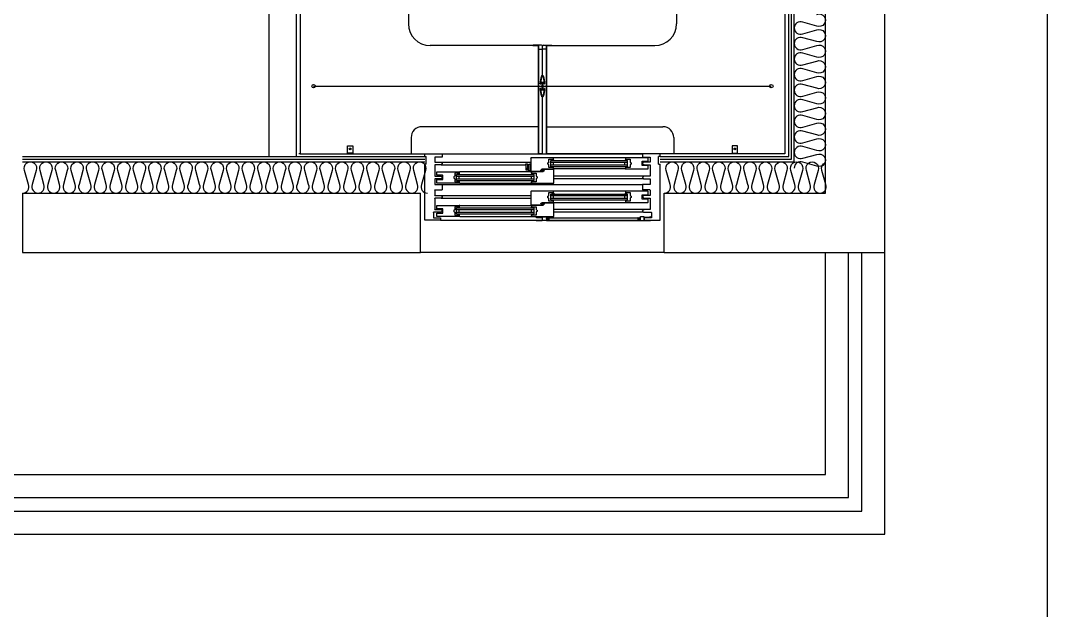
# Model space of a CAD drawing. Header units: millimetres. Extents: x -33000 to 294000, y 0 to 42408.
# Drawn here: x 242784 to 246576, y 10932 to 13112 of the extents above; entities that cross this region are included whole.
import ezdxf

# ---------------------------------------------------------------- set-up
doc = ezdxf.new("R2010")
doc.units = ezdxf.units.MM
doc.header["$LTSCALE"] = 50
doc.layers.add('arch', color=8, linetype='Continuous')

# ---------------------------------------------------------------- blocks, each defined once
blk = doc.blocks.new('XR-Unit-Plan$0$WG-민간-BPW_900')
for p, q in [((15, 245.3), (15, 38.3)), ((73, 245.3), (15, 245.3)), ((47, 217.3), (47, 236.3)), ((48, 237.3), (73, 237.3)), ((73, 245.3), (449.6, 245.3)), ((74, 238.3), (74, 244.3)), ((144.5, 231.8), (408, 231.8)), ((426.6, 235.7), (426.6, 233.7)), ((465.6, 247.2), (427.1, 247.2)), ((427.1, 246.2), (449.1, 246.2)), ((449.1, 236.2), (427.1, 236.2)), ((427.1, 233.2), (429.1, 233.2)), ((427.6, 234), (427.6, 235.2)), ((427.6, 235.2), (449.1, 235.2)), ((429.1, 234), (427.6, 234)), ((429.1, 233.2), (429.1, 234)), ((449.6, 245.7), (449.6, 236.7)), ((449.6, 234.7), (449.6, 233.7)), ((450.1, 233.2), (463.6, 233.2)), ((464.6, 241.7), (464.6, 246.2)), ((464.6, 246.2), (465.6, 246.2)), ((464.6, 234.2), (464.6, 239.7)), ((464.6, 237.3), (472.1, 237.3)), ((471.6, 241.2), (465.1, 241.2)), ((465.1, 240.2), (471.6, 240.2)), ((468.5, 247.3), (807, 247.3)), ((472.1, 247.2), (471.6, 247.2)), ((471.6, 246.2), (472.1, 246.2)), ((472.1, 246.2), (472.1, 241.7)), ((472.1, 239.7), (472.1, 235.7)), ((473.1, 235.7), (473.1, 246.2)), ((473.1, 245.3), (802.5, 245.3)), ((473.1, 237.3), (802.5, 237.3)), ((802.5, 235.7), (802.5, 246.2)), ((803.5, 247.2), (804, 247.2)), ((804, 246.2), (803.5, 246.2)), ((803.5, 246.2), (803.5, 241.7)), ((803.5, 239.7), (803.5, 235.7)), ((803.5, 237.3), (811, 237.3)), ((804, 241.2), (810.5, 241.2)), ((810.5, 240.2), (804, 240.2)), ((810, 247.2), (848.5, 247.2)), ((811, 246.2), (810, 246.2)), ((811, 241.7), (811, 246.2)), ((811, 234.2), (811, 239.7)), ((825.5, 233.2), (812, 233.2)), ((826, 245.7), (826, 236.7)), ((826, 238.3), (826, 244.3)), ((826, 234.7), (826, 233.7)), ((848.5, 246.2), (826.5, 246.2)), ((826.5, 236.2), (848.5, 236.2)), ((848, 235.2), (826.5, 235.2)), ((827, 245.3), (885, 245.3)), ((852, 237.3), (827, 237.3)), ((846.5, 233.2), (846.5, 234)), ((846.5, 234), (848, 234)), ((848.5, 233.2), (846.5, 233.2)), ((848, 234), (848, 235.2)), ((849, 235.7), (849, 233.7)), ((853, 217.3), (853, 236.3)), ((885, 245.3), (885, 38.3)), ((76.5, 216.3), (48, 216.3)), ((52, 165.2), (52, 205.3)), ((53, 206.3), (76.5, 206.3)), ((77, 215.1), (77, 215.8)), ((77, 206.8), (77, 207.4)), ((133, 222.2), (419.5, 222.2)), ((133, 222.2), (133, 200.3)), ((133, 216.3), (419.5, 216.3)), ((133, 206.3), (419.5, 206.3)), ((133, 200.3), (419.5, 200.3)), ((143, 224.8), (145.6, 222.2)), ((143, 216.3), (143, 206.3)), ((143, 197.7), (145.6, 200.3)), ((144.5, 190.8), (408, 190.8)), ((409.5, 224.8), (406.9, 222.2)), ((409.5, 197.7), (406.9, 200.3)), ((409.5, 216.3), (409.5, 206.3)), ((419.5, 222.2), (419.5, 200.3)), ((823.5, 216.3), (492.5, 216.3)), ((823.5, 206.3), (492.5, 206.3)), ((823, 215.1), (823, 215.8)), ((823, 206.8), (823, 207.4)), ((823.5, 216.3), (852, 216.3)), ((847, 206.3), (823.5, 206.3)), ((848, 165.2), (848, 205.3)), ((52, 134.8), (52, 153.3)), ((76.5, 164.2), (53, 164.2)), ((53, 154.3), (76.5, 154.3)), ((76.5, 164.2), (407.5, 164.2)), ((76.5, 154.3), (407.5, 154.3)), ((77, 163.1), (77, 163.8)), ((77, 154.8), (77, 155.4)), ((407.5, 139.3), (407.5, 187.8)), ((408, 188.3), (444, 188.3)), ((444, 188.3), (452.6, 187.3)), ((452.6, 186.2), (444, 185.3)), ((444, 185.3), (444, 183.8)), ((444, 183.8), (448.4, 179.7)), ((448.4, 179.7), (492, 179.7)), ((453, 186.8), (453, 186.7)), ((470, 162), (470, 157.5)), ((473.2, 164.1), (470.3, 162.4)), ((470.3, 157.1), (473.2, 155.4)), ((473.5, 174.3), (473.5, 164.5)), ((473.5, 155), (473.5, 144.3)), ((489, 174.8), (474, 174.8)), ((480.5, 170.7), (480.5, 148.8)), ((480.5, 170.7), (763.7, 170.7)), ((480.5, 164.8), (763.7, 164.8)), ((480.5, 154.8), (763.7, 154.8)), ((485.5, 173.3), (488.5, 173.3)), ((485.5, 171.8), (485.5, 173.3)), ((490, 171.8), (485.5, 171.8)), ((489, 173.8), (489, 174.8)), ((492, 178.7), (490.5, 178.7)), ((490.5, 178.7), (490.5, 172.3)), ((490.5, 173.3), (493.1, 170.7)), ((490.5, 164.8), (490.5, 154.8)), ((490.5, 164.8), (490.5, 154.8)), ((492, 179.7), (755.5, 179.7)), ((753.7, 164.8), (753.7, 154.8)), ((753.7, 164.8), (753.7, 154.8)), ((757, 173.3), (754.4, 170.7)), ((763.7, 170.7), (763.7, 148.8)), ((823, 163.1), (823, 163.8)), ((823, 154.8), (823, 155.4)), ((823.5, 164.2), (847, 164.2)), ((847, 154.3), (823.5, 154.3)), ((848, 134.8), (848, 153.3)), ((53, 133.8), (79, 133.8)), ((492, 138.8), (408, 138.8)), ((474, 143.8), (489, 143.8)), ((480.5, 148.8), (763.7, 148.8)), ((485.5, 145.3), (485.5, 146.8)), ((485.5, 146.8), (490, 146.8)), ((488.5, 145.3), (485.5, 145.3)), ((489, 143.8), (489, 144.8)), ((490.5, 146.2), (493.1, 148.8)), ((490.5, 146.3), (490.5, 139.8)), ((490.5, 139.8), (492, 139.8)), ((755.5, 138.8), (492, 138.8)), ((757, 146.2), (754.4, 148.8)), ((847, 133.8), (821, 133.8)), ((60, 79.3), (60, 67.8)), ((79, 113.3), (821, 113.3)), ((133, 98.7), (133, 76.8)), ((133, 98.7), (419.5, 98.7)), ((133, 92.8), (419.5, 92.8)), ((133, 82.8), (419.5, 82.8)), ((133, 76.8), (419.5, 76.8)), ((143, 101.3), (145.6, 98.7)), ((143, 92.8), (143, 82.8)), ((143, 92.8), (143, 82.8)), ((143, 74.2), (145.6, 76.8)), ((144.5, 108.3), (408, 108.3)), ((409.5, 101.3), (406.9, 98.7)), ((409.5, 74.2), (406.9, 76.8)), ((409.5, 92.8), (409.5, 82.8)), ((409.5, 92.8), (409.5, 82.8)), ((419.5, 98.7), (419.5, 76.8)), ((823.5, 92.8), (492.5, 92.8)), ((823.5, 82.8), (492.5, 82.8)), ((21, 38.3), (15, 38.3)), ((21, 38.3), (21, 10.3)), ((76.5, 40.8), (388.1, 40.8)), ((408, 67.3), (144.5, 67.3)), ((388.1, 37.9), (388.1, 59)), ((391.1, 56.4), (388.2, 38)), ((389, 60), (396.6, 60.3)), ((395.3, 58), (393, 58)), ((395.3, 58), (395.3, 60.2)), ((395.3, 37.9), (395.3, 58)), ((396.6, 40.8), (395.3, 40.8)), ((407.5, 15.8), (407.5, 64.3)), ((408, 64.8), (444, 64.8)), ((444, 64.8), (452.6, 63.8)), ((452.6, 62.7), (444, 61.8)), ((444, 61.8), (444, 60.3)), ((444, 60.3), (448.4, 56.3)), ((448.4, 56.3), (492, 56.3)), ((453, 63.3), (453, 63.2)), ((470, 38.5), (470, 34)), ((473.2, 40.6), (470.3, 38.9)), ((473.5, 50.8), (473.5, 41)), ((489, 51.3), (474, 51.3)), ((480.5, 47.2), (480.5, 25.3)), ((480.5, 47.2), (763.7, 47.2)), ((480.5, 41.3), (763.7, 41.3)), ((485.5, 49.8), (488.5, 49.8)), ((485.5, 48.3), (485.5, 49.8)), ((490, 48.3), (485.5, 48.3)), ((489, 50.3), (489, 51.3)), ((490.5, 55.2), (490.5, 48.8)), ((492, 55.2), (490.5, 55.2)), ((490.5, 49.8), (493.1, 47.2)), ((490.5, 41.3), (490.5, 31.3)), ((490.5, 41.3), (490.5, 31.3)), ((755.5, 56.3), (492, 56.3)), ((753.7, 41.3), (753.7, 31.3)), ((753.7, 41.3), (753.7, 31.3)), ((757, 49.8), (754.4, 47.2)), ((763.7, 47.2), (763.7, 25.3)), ((879, 38.3), (885, 38.3)), ((879, 38.3), (879, 10.3)), ((15, 10.3), (21, 10.3)), ((15, 10.3), (15, 0.3)), ((15, 0.3), (79, 0.3)), ((79, 12.3), (53, 12.3)), ((76.5, 30.8), (407.5, 30.8)), ((79, 0.3), (821, 0.3)), ((80, 1.3), (80, 11.3)), ((389.1, 36.9), (394.3, 36.9)), ((492, 15.3), (408, 15.3)), ((470.3, 33.6), (473.2, 31.9)), ((473.5, 31.5), (473.5, 20.8)), ((474, 20.3), (489, 20.3)), ((480.5, 31.3), (763.7, 31.3)), ((480.5, 25.3), (763.7, 25.3)), ((485.5, 21.8), (485.5, 23.3)), ((485.5, 23.3), (490, 23.3)), ((488.5, 21.8), (485.5, 21.8)), ((489, 20.3), (489, 21.3)), ((490.5, 22.7), (493.1, 25.3)), ((490.5, 22.8), (490.5, 16.3)), ((490.5, 16.3), (492, 16.3)), ((755.5, 15.3), (492, 15.3)), ((757, 22.7), (754.4, 25.3)), ((820, 1.3), (820, 11.3)), ((821, 12.3), (847, 12.3)), ((885, 0.3), (821, 0.3)), ((840, 27.3), (840, 15.8)), ((885, 10.3), (879, 10.3)), ((885, 10.3), (885, 0.3))]:
    blk.add_line(p, q)
for points in [[(60.5, 231.8, 0.414214), (60, 231.3)], [(60, 231.3), (60, 219.8, 0.414214), (60.5, 219.3)], [(143, 191.8), (143, 198.3, 0.414214), (142.5, 198.8), (138, 198.8), (138, 197.3), (141, 197.3, -0.414214), (141.5, 196.8), (141.5, 195.7), (126.5, 195.7, -0.414214), (126, 196.2), (126, 206.5, 0.269143), (125.7, 206.9), (122.8, 208.6, -0.269143), (122.5, 209), (122.5, 213.5, -0.269143), (122.8, 213.9), (125.7, 215.6, 0.269143), (126, 216), (126, 226.3, -0.414214), (126.5, 226.8), (141.5, 226.8), (141.5, 225.8, -0.414214), (141, 225.3), (138, 225.3), (138, 223.8), (142.5, 223.8, 0.414214), (143, 224.3), (143, 230.8)], [(143, 230.8), (144.5, 230.8, 1), (144.5, 231.8)], [(409.5, 224.3), (409.5, 230.8), (408, 230.8, -1), (408, 231.8), (492, 231.8, -0.414214), (492.5, 231.3), (492.5, 182.8, -0.414214), (492, 182.3), (456, 182.3), (447.4, 183.2, -0.382193), (447, 183.7), (447, 183.8, -0.382131), (447.4, 184.3), (456, 185.3), (456, 186.7), (451.5, 190.8), (408, 190.8, -0.414214), (407.5, 191.3, -0.414214), (408, 191.8), (409.5, 191.8), (409.5, 195.2), (410, 195.7), (409.5, 196.2), (409.5, 198.3, -0.414214), (410, 198.8), (414.5, 198.8), (414.5, 197.3), (411.5, 197.3, 0.414214), (411, 196.8), (411, 195.7), (426, 195.7, 0.414214), (426.5, 196.2), (426.5, 206, -0.269143), (426.8, 206.4), (429.7, 208.1, 0.269143), (430, 208.5), (430, 213, 0.269143), (429.7, 213.4), (426.8, 215.1, -0.269143), (426.5, 215.5), (426.5, 226.3, 0.414214), (426, 226.8), (411, 226.8), (411, 225.8, 0.414214), (411.5, 225.3), (414.5, 225.3), (414.5, 223.8), (410, 223.8, -0.414214), (409.5, 224.3)], [(60.5, 203.3, 0.414214), (60, 202.8), (60, 191.3)], [(60, 191.3, 0.414214), (60.5, 190.8)], [(60.5, 219.3), (81.3, 219.3, -0.414214), (82.3, 218.3), (82.3, 204.3, -0.414214), (81.3, 203.3), (60.5, 203.3)], [(144.5, 190.8, 0.414214), (145, 191.3, 0.414214), (144.5, 191.8), (143, 191.8)], [(757, 178.7), (755.5, 178.7, -1), (755.5, 179.7)], [(757, 139.8), (757, 146.3, -0.414214), (757.5, 146.8), (762, 146.8), (762, 145.3), (759, 145.3, 0.414214), (758.5, 144.8), (758.5, 143.8), (773.5, 143.8, 0.414214), (774, 144.3), (774, 154.5, -0.269143), (774.3, 154.9), (777.2, 156.6, 0.269143), (777.5, 157), (777.5, 161.5, 0.269143), (777.2, 161.9), (774.3, 163.6, -0.269143), (774, 164), (774, 174.3, 0.414214), (773.5, 174.8), (758.5, 174.8), (758.5, 173.8, 0.414214), (759, 173.3), (762, 173.3), (762, 171.8), (757.5, 171.8, -0.414214), (757, 172.3), (757, 178.7)], [(839.5, 167.3), (818.7, 167.3, 0.414214), (817.7, 166.3), (817.7, 152.3, 0.414214), (818.7, 151.3), (839.5, 151.3)], [(839.5, 179.7, -0.414214), (840, 179.2)], [(840, 179.2), (840, 167.8, -0.414214), (839.5, 167.3)], [(53, 113.3), (79, 113.3, 0.414214), (80, 114.3), (80, 132.8)], [(755.5, 138.8, -0.414214), (755, 139.3, -0.414214), (755.5, 139.8), (757, 139.8)], [(847, 113.3), (821, 113.3, -0.414214), (820, 114.3), (820, 132.8)], [(839.5, 151.3, -0.414214), (840, 150.8)], [(840, 150.8), (840, 139.3, -0.414214), (839.5, 138.8)], [(53, 82.8), (76.5, 82.8, 0.414214), (77, 83.3), (77, 83.9, -0.341999), (77.7, 84.8, 0.774597), (77.7, 90.7, -0.341999), (77, 91.6), (77, 92.3, 0.414214), (76.5, 92.8), (53, 92.8, -0.414214), (52, 93.8), (52, 112.3, -0.414214), (53, 113.3)], [(52, 81.8, -0.414214), (53, 82.8)], [(53, 40.8, -0.414214), (52, 41.8), (52, 81.8)], [(60.5, 108.3, 0.414214), (60, 107.8)], [(60, 107.8), (60, 96.3, 0.414214), (60.5, 95.8)], [(60.5, 79.8, 0.414214), (60, 79.3)], [(60.5, 95.8), (81.3, 95.8, -0.414214), (82.3, 94.8), (82.3, 80.8, -0.414214), (81.3, 79.8), (60.5, 79.8)], [(143, 68.3), (143, 74.8, 0.414214), (142.5, 75.3), (138, 75.3), (138, 73.8), (141, 73.8, -0.414214), (141.5, 73.3), (141.5, 72.3), (126.5, 72.3, -0.414214), (126, 72.8), (126, 83, 0.269143), (125.7, 83.4), (122.8, 85.1, -0.269143), (122.5, 85.5), (122.5, 90, -0.269143), (122.8, 90.4), (125.7, 92.1, 0.269143), (126, 92.5), (126, 102.8, -0.414214), (126.5, 103.3), (141.5, 103.3), (141.5, 102.3, -0.414214), (141, 101.8), (138, 101.8), (138, 100.3), (142.5, 100.3, 0.414214), (143, 100.8)], [(143, 100.8), (143, 107.3), (144.5, 107.3, 1), (144.5, 108.3)], [(409.5, 100.8), (409.5, 107.3), (408, 107.3, -1), (408, 108.3), (492, 108.3, -0.414214), (492.5, 107.8), (492.5, 59.3, -0.414214), (492, 58.8), (456, 58.8), (447.4, 59.7, -0.382193), (447, 60.2), (447, 60.3, -0.382131), (447.4, 60.8), (456, 61.8), (456, 63.2), (451.5, 67.3), (408, 67.3, -0.414214), (407.5, 67.8, -0.414214), (408, 68.3), (409.5, 68.3), (409.5, 74.8)], [(409.5, 74.8, -0.414214), (410, 75.3), (414.5, 75.3), (414.5, 73.8), (411.5, 73.8, 0.414214), (411, 73.3), (411, 72.3), (426, 72.3, 0.414214), (426.5, 72.8), (426.5, 82.5, -0.269143), (426.8, 82.9), (429.7, 84.6, 0.269143), (430, 85), (430, 89.5, 0.269143), (429.7, 89.9), (426.8, 91.6, -0.269143), (426.5, 92), (426.5, 102.8, 0.414214), (426, 103.3), (411, 103.3), (411, 102.3, 0.414214), (411.5, 101.8), (414.5, 101.8), (414.5, 100.3), (410, 100.3, -0.414214), (409.5, 100.8)], [(847, 82.8), (823.5, 82.8, -0.414214), (823, 83.3), (823, 83.9, 0.341999), (822.2, 84.8, -0.774597), (822.2, 90.7, 0.341999), (823, 91.6), (823, 92.3, -0.414214), (823.5, 92.8), (847, 92.8, 0.414214), (848, 93.8), (848, 112.3, 0.414214), (847, 113.3)], [(848, 81.8, 0.414214), (847, 82.8)], [(847, 40.8, 0.414214), (848, 41.8), (848, 81.8)], [(53, 30.8), (76.5, 30.8, 0.414214), (77, 31.3), (77, 31.9, -0.341999), (77.7, 32.8, 0.774597), (77.7, 38.7, -0.341999), (77, 39.6), (77, 40.3, 0.414214), (76.5, 40.8), (53, 40.8)], [(60, 67.8, 0.414214), (60.5, 67.3)], [(60.5, 67.3), (144.5, 67.3, 0.414214), (145, 67.8, 0.414214), (144.5, 68.3), (143, 68.3)], [(757, 55.2), (755.5, 55.2, -1), (755.5, 56.3)], [(757, 16.3), (757, 22.8, -0.414214), (757.5, 23.3), (762, 23.3), (762, 21.8), (759, 21.8, 0.414214), (758.5, 21.3), (758.5, 20.3), (773.5, 20.3, 0.414214), (774, 20.8), (774, 31, -0.269143), (774.3, 31.4), (777.2, 33.1, 0.269143), (777.5, 33.5), (777.5, 38, 0.269143), (777.2, 38.4), (774.3, 40.1, -0.269143), (774, 40.5), (774, 50.8, 0.414214), (773.5, 51.3), (758.5, 51.3), (758.5, 50.3, 0.414214), (759, 49.8), (762, 49.8), (762, 48.3), (757.5, 48.3, -0.414214), (757, 48.8), (757, 55.2)], [(839.5, 43.8), (818.7, 43.8, 0.414214), (817.7, 42.8), (817.7, 28.8, 0.414214), (818.7, 27.8), (839.5, 27.8)], [(847, 30.8), (823.5, 30.8, -0.414214), (823, 31.3), (823, 31.9, 0.341999), (822.2, 32.8, -0.774597), (822.2, 38.7, 0.341999), (823, 39.6), (823, 40.3, -0.414214), (823.5, 40.8), (847, 40.8)], [(839.5, 56.3, -0.414214), (840, 55.7)], [(840, 55.7), (840, 44.3, -0.414214), (839.5, 43.8)], [(52, 13.3), (52, 29.8, -0.414214), (53, 30.8)], [(755.5, 15.3, -0.414214), (755, 15.8, -0.414214), (755.5, 16.3), (757, 16.3)], [(839.5, 27.8, -0.414214), (840, 27.3)], [(840, 16.2), (840, 15.8, -0.414214), (839.5, 15.3)], [(848, 13.3), (848, 29.8, 0.414214), (847, 30.8)]]:
    blk.add_lwpolyline(points, format="xyb")
for points in [[(144.5, 231.8), (60.5, 231.8)], [(60.5, 190.8), (144.5, 190.8)], [(755.5, 179.7), (839.5, 179.7)], [(839.5, 138.8), (755.5, 138.8)], [(144.5, 108.3), (60.5, 108.3)], [(407.5, 36.8), (396.6, 40.8), (396.6, 60.3), (404.9, 61.6)], [(407.5, 63.8), (404.9, 63.8), (404.9, 41.1), (407.5, 41.1)], [(755.5, 56.3), (839.5, 56.3)], [(839.5, 15.3), (755.5, 15.3)]]:
    blk.add_lwpolyline(points)
for centre in [(468.5, 244.3), (807, 244.3)]:
    blk.add_circle(centre, 3)
for centre, radius, start, end in [((48, 236.3), 1, 90, 180), ((73, 244.3), 1, 0, 90), ((73, 238.3), 1, 270, 0), ((427.1, 246.7), 0.5, 90, 270), ((427.1, 235.7), 0.5, 90, 180), ((427.1, 233.7), 0.5, 180, 270), ((449.1, 245.7), 0.5, 0, 90), ((449.1, 236.7), 0.5, 270, 0), ((449.1, 234.7), 0.5, 0, 90), ((450.1, 233.7), 0.5, 180, 270), ((463.6, 234.2), 1, 270, 0), ((465.1, 241.7), 0.5, 180, 270), ((465.1, 239.7), 0.5, 90, 180), ((465.6, 246.7), 0.5, 270, 90), ((471.6, 246.7), 0.5, 90, 270), ((471.6, 241.7), 0.5, 270, 0), ((471.6, 239.7), 0.5, 0, 90), ((472.1, 246.2), 1, 0, 90), ((472.6, 235.7), 0.5, 180, 0), ((803.5, 246.2), 1, 90, 180), ((803, 235.7), 0.5, 180, 0), ((804, 241.7), 0.5, 180, 270), ((804, 239.7), 0.5, 90, 180), ((804, 246.7), 0.5, 270, 90), ((810, 246.7), 0.5, 90, 270), ((810.5, 241.7), 0.5, 270, 0), ((810.5, 239.7), 0.5, 0, 90), ((812, 234.2), 1, 180, 270), ((825.5, 233.7), 0.5, 270, 0), ((826.5, 245.7), 0.5, 90, 180), ((827, 244.3), 1, 90, 180), ((827, 238.3), 1, 180, 270), ((826.5, 236.7), 0.5, 180, 270), ((826.5, 234.7), 0.5, 90, 180), ((848.5, 246.7), 0.5, 270, 90), ((848.5, 235.7), 0.5, 0, 90), ((848.5, 233.7), 0.5, 270, 0), ((852, 236.3), 1, 0, 90), ((48, 217.3), 1, 180, 270), ((53, 205.3), 1, 90, 180), ((76.5, 215.8), 0.5, 0, 90), ((76.5, 206.8), 0.5, 270, 0), ((78, 215.1), 1, 180, 255.5225), ((78, 207.4), 1, 104.4775, 180), ((77, 211.3), 3, 284.4775, 75.5225), ((823, 211.3), 3, 104.4775, 255.5225), ((822, 215.1), 1, 284.4775, 0), ((822, 207.4), 1, 0, 75.5225), ((823.5, 215.8), 0.5, 90, 180), ((823.5, 206.8), 0.5, 180, 270), ((847, 205.3), 1, 0, 90), ((852, 217.3), 1, 270, 0), ((53, 165.2), 1, 180, 270), ((53, 153.3), 1, 90, 180), ((76.5, 163.8), 0.5, 0, 90.0003), ((76.5, 154.8), 0.5, 270, 0), ((78, 163.1), 1, 180, 255.5225), ((78, 155.4), 1, 104.4775, 180), ((77, 159.3), 3, 284.4775, 75.5225), ((408, 187.8), 0.5, 90, 180), ((452.5, 186.8), 0.5, 0, 83.666), ((452.5, 186.7), 0.5, 276.3464, 0), ((470.5, 162), 0.5, 119.7449, 180), ((470.5, 157.5), 0.5, 180, 240.2551), ((473, 164.5), 0.5, 299.7449, 0), ((473, 155), 0.5, 360, 60.2551), ((474, 174.3), 0.5, 90, 180), ((488.5, 173.8), 0.5, 270, 0), ((490, 172.3), 0.5, 270, 0), ((492, 179.2), 0.5, 270, 90), ((823, 159.3), 3, 104.4775, 255.5225), ((822, 163.1), 1, 284.4775, 0), ((822, 155.4), 1, 0, 75.5225), ((823.5, 163.8), 0.5, 89.9997, 180), ((823.5, 154.8), 0.5, 180, 270), ((847, 165.2), 1, 270, 0), ((847, 153.3), 1, 0, 90), ((53, 134.8), 1, 180, 270), ((79, 132.8), 1, 0, 90), ((408, 139.3), 0.5, 180, 270), ((474, 144.3), 0.5, 180, 270), ((488.5, 144.8), 0.5, 0, 90), ((490, 146.3), 0.5, 0, 90), ((492, 139.3), 0.5, 270, 90), ((821, 132.8), 1, 90, 180), ((847, 134.8), 1, 270, 0), ((389.1, 59), 1, 92.2775, 180), ((389.2, 37.9), 1, 171.0635, 270), ((393, 56.1), 1.88, 90, 168.8801), ((408, 64.3), 0.5, 90, 180), ((452.5, 63.3), 0.5, 0, 83.666), ((452.5, 63.2), 0.5, 276.3464, 0), ((470.5, 38.5), 0.5, 119.7449, 180), ((473, 41), 0.5, 299.7449, 0), ((474, 50.8), 0.5, 90, 180), ((488.5, 50.3), 0.5, 270, 0), ((490, 48.8), 0.5, 270, 0), ((492, 55.7), 0.5, 270, 90), ((53, 13.3), 1, 180, 270), ((79, 11.3), 1, 0, 90), ((79, 1.3), 1, 270, 0), ((389.1, 37.9), 1, 180, 270), ((394.3, 37.9), 1, 270, 0.0858), ((408, 15.8), 0.5, 180, 270), ((470.5, 34), 0.5, 180, 240.2551), ((473, 31.5), 0.5, 360, 60.2551), ((474, 20.8), 0.5, 180, 270), ((488.5, 21.3), 0.5, 0, 90), ((490, 22.8), 0.5, 0, 90), ((492, 15.8), 0.5, 270, 90), ((821, 11.3), 1, 90, 180), ((821, 1.3), 1, 180, 270), ((847, 13.3), 1, 270, 0)]:
    blk.add_arc(centre, radius, start, end)

msp = doc.modelspace()

# ---------------------------------------------------------------- linework, layer by layer
at = {"layer": 'arch', "ltscale": 25}
for p, q in [((245976.2, 12254.6), (245976.2, 21124.6)), ((245756.2, 12474.6), (245756.2, 20904.6)), ((245641.2, 12589.6), (245641.2, 20789.6)), ((245621.2, 12609.6), (245621.2, 20769.6)), ((245631.2, 12599.6), (245631.2, 20779.6)), ((243701.2, 16404.6), (243701.2, 12609.6)), ((243801.2, 16404.6), (243801.2, 12609.6)), ((243816.2, 13454.6), (243816.2, 12619.6)), ((244216.2, 13454.6), (244216.2, 13099.6)), ((245206.2, 13454.6), (245206.2, 13099.6)), ((245606.2, 13454.6), (245606.2, 12619.6)), ((244696.2, 13019.6), (244296.2, 13019.6)), ((244676.5, 13021.6), (244676.2, 13019.6)), ((244676.2, 13019.6), (244696.2, 13019.6)), ((244707.2, 13021.6), (244676.5, 13021.6)), ((244696.2, 13019.6), (244696.2, 12619.6)), ((244696.2, 13019.6), (244696.2, 13006.6)), ((244711.2, 13006.6), (244711.2, 13017.6)), ((244715.2, 13021.6), (244746, 13021.6)), ((244726.2, 13019.6), (245126.2, 13019.6)), ((244726.2, 13019.6), (244726.2, 12619.6)), ((244746.2, 13019.6), (244726.2, 13019.6)), ((244726.2, 13019.6), (244726.2, 13006.6)), ((244746, 13021.6), (244746.2, 13019.6)), ((244696.2, 13006.6), (244711.2, 13006.6)), ((244726.2, 13006.6), (244711.2, 13006.6)), ((243866.2, 12869.6), (245556.2, 12869.6)), ((244696.2, 12719.6), (244266.2, 12719.6)), ((244726.2, 12719.6), (245156.2, 12719.6)), ((244226.2, 12679.6), (244226.2, 12619.6)), ((245196.2, 12679.6), (245196.2, 12619.6)), ((243991.1, 12619.6), (243991.1, 12649.6)), ((243991.1, 12649.6), (244011.1, 12649.6)), ((244011.1, 12649.6), (244011.1, 12619.6)), ((245431.4, 12649.6), (245411.4, 12649.6)), ((245411.4, 12649.6), (245411.4, 12619.6)), ((245431.4, 12619.6), (245431.4, 12649.6)), ((242791.2, 12609.6), (244276.2, 12609.6)), ((242791.2, 12599.6), (244276.2, 12599.6)), ((243816.2, 12619.6), (243811.2, 12619.6)), ((243816.2, 12619.6), (244696.2, 12619.6)), ((244011.1, 12621.6), (243991.1, 12621.6)), ((243991.1, 12619.6), (244011.1, 12619.6)), ((244711.2, 12619.6), (244696.2, 12619.6)), ((244711.2, 12619.6), (244726.2, 12619.6)), ((245606.2, 12619.6), (244726.2, 12619.6)), ((245146.2, 12609.6), (245621.2, 12609.6)), ((245146.2, 12599.6), (245631.2, 12599.6)), ((245411.4, 12621.6), (245431.4, 12621.6)), ((245431.4, 12619.6), (245411.4, 12619.6)), ((242791.2, 12589.6), (244276.2, 12589.6)), ((245146.2, 12589.6), (245641.2, 12589.6)), ((242791.2, 12474.6), (244261.2, 12474.6)), ((242791.2, 12474.6), (242791.2, 12254.6)), ((244261.2, 12254.6), (244261.2, 12474.6)), ((245161.2, 12474.6), (245756.2, 12474.6)), ((245161.2, 12254.6), (245161.2, 12474.6)), ((242791.2, 12254.6), (244261.2, 12254.6)), ((245161.2, 12254.6), (244261.2, 12254.6)), ((245161.2, 12254.6), (245976.2, 12254.6)), ((245756.2, 11434.6), (245756.2, 12254.6)), ((245841.2, 11349.6), (245841.2, 12254.6)), ((245891.2, 11299.6), (245891.2, 12254.6)), ((245976.2, 11214.6), (245976.2, 12254.6)), ((237406.2, 11434.6), (245756.2, 11434.6)), ((237406.2, 11349.6), (245841.2, 11349.6)), ((237406.2, 11299.6), (245891.2, 11299.6)), ((237406.2, 11214.6), (245976.2, 11214.6))]:
    msp.add_line(p, q, dxfattribs=at)
at = {"layer": 'arch'}
msp.add_lwpolyline([(215606.2, 9214.6), (246576.2, 9214.6), (246576.2, 25474.6), (215606.2, 25474.6)], close=True, dxfattribs=at)
at = {"layer": 'arch', "ltscale": 25}
for points in [[(245725, 13134.9, -1.449198), (245725, 13091.8), (245672.4, 13106.1, 0.524856), (245641.2, 13084.6, 0.524856), (245672.4, 13063.1), (245725, 13077.4, -1.449198), (245725, 13034.3), (245672.4, 13048.6, 0.524856), (245641.2, 13027.1, 0.524856), (245672.4, 13005.6), (245725, 13019.9, -1.449198), (245725, 12976.8), (245672.4, 12991.1, 0.524856), (245641.2, 12969.6, 0.524856), (245672.4, 12948.1), (245725, 12962.4, -1.449198), (245725, 12919.3), (245672.4, 12933.6, 0.524856), (245641.2, 12912.1, 0.524856), (245672.4, 12890.6), (245725, 12904.9, -1.449198), (245725, 12861.8), (245672.4, 12876.1, 0.524856), (245641.2, 12854.6, 0.524856), (245672.4, 12833.1), (245725, 12847.4, -1.449198), (245725, 12804.3), (245672.4, 12818.6, 0.524856), (245641.2, 12797.1, 0.524856), (245672.4, 12775.6), (245725, 12789.9, -1.449198), (245725, 12746.8), (245672.4, 12761.1, 0.524856), (245641.2, 12739.6, 0.524856), (245672.4, 12718.1), (245725, 12732.4, -1.449198), (245725, 12689.3), (245672.4, 12703.6, 0.524856), (245641.2, 12682.1, 0.524856), (245672.4, 12660.6), (245725, 12674.9, -1.449198), (245725, 12631.8), (245672.4, 12646.1, 0.524856), (245641.2, 12624.6, 0.524856), (245672.4, 12603.1), (245725, 12617.4, -1.449198), (245725, 12574.3), (245672.4, 12588.6, 0.524856), (245641.2, 12567.1)], [(242791.2, 12474.6, 0.524856), (242812.7, 12505.8), (242798.5, 12558.4, -1.449198), (242841.5, 12558.4), (242827.2, 12505.8, 0.524856), (242848.7, 12474.6, 0.524856), (242870.2, 12505.8), (242856, 12558.4, -1.449198), (242899, 12558.4), (242884.7, 12505.8, 0.524856), (242906.2, 12474.6, 0.524856), (242927.7, 12505.8), (242913.5, 12558.4, -1.449198), (242956.5, 12558.4), (242942.2, 12505.8, 0.524856), (242963.7, 12474.6, 0.524856), (242985.2, 12505.8), (242971, 12558.4, -1.449198), (243014, 12558.4), (242999.7, 12505.8, 0.524856), (243021.2, 12474.6, 0.524856), (243042.7, 12505.8), (243028.5, 12558.4, -1.449198), (243071.5, 12558.4), (243057.2, 12505.8, 0.524856), (243078.7, 12474.6, 0.524856), (243100.2, 12505.8), (243086, 12558.4, -1.449198), (243129, 12558.4), (243114.7, 12505.8, 0.524856), (243136.2, 12474.6, 0.524856), (243157.7, 12505.8), (243143.5, 12558.4, -1.449198), (243186.5, 12558.4), (243172.2, 12505.8, 0.524856), (243193.7, 12474.6, 0.524856), (243215.2, 12505.8), (243201, 12558.4, -1.449198), (243244, 12558.4), (243229.7, 12505.8, 0.524856), (243251.2, 12474.6, 0.524856), (243272.7, 12505.8), (243258.5, 12558.4, -1.449198), (243301.5, 12558.4), (243287.2, 12505.8, 0.524856), (243308.7, 12474.6, 0.524856), (243330.2, 12505.8), (243316, 12558.4, -1.449198), (243359, 12558.4), (243344.7, 12505.8, 0.524856), (243366.2, 12474.6, 0.524856), (243387.7, 12505.8), (243373.5, 12558.4, -1.449198), (243416.5, 12558.4), (243402.2, 12505.8, 0.524856), (243423.7, 12474.6, 0.524856), (243445.2, 12505.8), (243431, 12558.4, -1.449198), (243474, 12558.4), (243459.7, 12505.8, 0.524856), (243481.2, 12474.6, 0.524856), (243502.7, 12505.8), (243488.5, 12558.4, -1.449198), (243531.5, 12558.4), (243517.2, 12505.8, 0.524856), (243538.7, 12474.6, 0.524856), (243560.2, 12505.8), (243546, 12558.4, -1.449198), (243589, 12558.4), (243574.7, 12505.8, 0.524856), (243596.2, 12474.6, 0.524856), (243617.7, 12505.8), (243603.5, 12558.4, -1.449198), (243646.5, 12558.4), (243632.2, 12505.8, 0.524856), (243653.7, 12474.6, 0.524856), (243675.2, 12505.8), (243661, 12558.4, -1.449198), (243704, 12558.4), (243689.7, 12505.8, 0.524856), (243711.2, 12474.6, 0.524856), (243732.7, 12505.8), (243718.5, 12558.4, -1.449198), (243761.5, 12558.4), (243747.2, 12505.8, 0.524856), (243768.7, 12474.6, 0.524856), (243790.2, 12505.8), (243776, 12558.4, -1.449198), (243819, 12558.4), (243804.7, 12505.8, 0.524856), (243826.2, 12474.6, 0.524856), (243847.7, 12505.8), (243833.5, 12558.4, -1.449198), (243876.5, 12558.4), (243862.2, 12505.8, 0.524856), (243883.7, 12474.6, 0.524856), (243905.2, 12505.8), (243891, 12558.4, -1.449198), (243934, 12558.4), (243919.7, 12505.8, 0.524856), (243941.2, 12474.6, 0.524856), (243962.7, 12505.8), (243948.5, 12558.4, -1.449198), (243991.5, 12558.4), (243977.2, 12505.8, 0.524856), (243998.7, 12474.6, 0.524856), (244020.2, 12505.8), (244006, 12558.4, -1.449198), (244049, 12558.4), (244034.7, 12505.8, 0.524856), (244056.2, 12474.6, 0.524856), (244077.7, 12505.8), (244063.5, 12558.4, -1.449198), (244106.5, 12558.4), (244092.2, 12505.8, 0.524856), (244113.7, 12474.6, 0.524856), (244135.2, 12505.8), (244121, 12558.4, -1.449198), (244164, 12558.4), (244149.7, 12505.8, 0.524856), (244171.2, 12474.6, 0.524856), (244192.7, 12505.8), (244178.5, 12558.4, -1.449198), (244221.5, 12558.4), (244207.2, 12505.8, 0.524856), (244228.7, 12474.6, 0.524856), (244250.2, 12505.8), (244236, 12558.4, -1.449198), (244279, 12558.4), (244264.7, 12505.8, 0.524856), (244286.2, 12474.6)], [(245161.2, 12474.6, 0.524856), (245182.7, 12505.8), (245168.5, 12558.4, -1.449198), (245211.5, 12558.4), (245197.2, 12505.8, 0.524856), (245218.7, 12474.6, 0.524856), (245240.2, 12505.8), (245226, 12558.4, -1.449198), (245269, 12558.4), (245254.7, 12505.8, 0.524856), (245276.2, 12474.6, 0.524856), (245297.7, 12505.8), (245283.5, 12558.4, -1.449198), (245326.5, 12558.4), (245312.2, 12505.8, 0.524856), (245333.7, 12474.6, 0.524856), (245355.2, 12505.8), (245341, 12558.4, -1.449198), (245384, 12558.4), (245369.7, 12505.8, 0.524856), (245391.2, 12474.6, 0.524856), (245412.7, 12505.8), (245398.5, 12558.4, -1.449198), (245441.5, 12558.4), (245427.2, 12505.8, 0.524856), (245448.7, 12474.6, 0.524856), (245470.2, 12505.8), (245456, 12558.4, -1.449198), (245499, 12558.4), (245484.7, 12505.8, 0.524856), (245506.2, 12474.6, 0.524856), (245527.7, 12505.8), (245513.5, 12558.4, -1.449198), (245556.5, 12558.4), (245542.2, 12505.8, 0.524856), (245563.7, 12474.6, 0.524856), (245585.2, 12505.8), (245571, 12558.4, -1.449198), (245614, 12558.4), (245599.7, 12505.8, 0.524856), (245621.2, 12474.6, 0.524856), (245642.7, 12505.8), (245628.5, 12558.4, -1.449198), (245671.5, 12558.4), (245657.2, 12505.8, 0.524856), (245678.7, 12474.6, 0.524856), (245700.2, 12505.8), (245686, 12558.4, -1.449198), (245729, 12558.4), (245714.7, 12505.8, 0.524856), (245736.2, 12474.6, 0.524856), (245757.7, 12505.8), (245743.5, 12558.4, -0.406197), (245756.2, 12587.9, -0.406197)]]:
    msp.add_lwpolyline(points, format="xyb", dxfattribs=at)
for points in [[(244696.2, 12619.6), (244696.2, 13019.6)], [(244696.2, 13014.6), (244696.2, 12619.6)], [(244711.2, 12909.6), (244711.2, 13017.6)], [(244726.2, 12619.6), (244726.2, 13019.6)], [(244726.2, 13014.6), (244726.2, 12619.6)], [(244711.2, 12619.6), (244711.2, 12829.6)]]:
    msp.add_lwpolyline(points, dxfattribs=at)
for points in [[(244714.1, 12831.7, 0.073891), (244719.2, 12860.6, 0.422671), (244718.7, 12861.1), (244717.9, 12861.1, 0.414214), (244717.4, 12860.6), (244717.4, 12857.6), (244712, 12857.6), (244712, 12881.6), (244717.4, 12881.6), (244717.4, 12878.6, 0.414214), (244717.9, 12878.1), (244718.7, 12878.1, 0.422671), (244719.2, 12878.6, 0.073891), (244714.1, 12907.6, 0.719192), (244708.4, 12907.6, 0.073891), (244703.2, 12878.6, 0.422671), (244703.7, 12878.1), (244704.5, 12878.1, 0.414214), (244705, 12878.6), (244705, 12881.6), (244710.5, 12881.6), (244710.5, 12857.6), (244705, 12857.6), (244705, 12860.6, 0.414214), (244704.5, 12861.1), (244703.7, 12861.1, 0.422671), (244703.2, 12860.6, 0.073891), (244708.4, 12831.7, 0.719192)], [(244708.4, 12831.7, -0.073891), (244703.2, 12860.6, -0.422671), (244703.7, 12861.1), (244704.5, 12861.1, -0.414214), (244705, 12860.6), (244705, 12857.6), (244710.5, 12857.6), (244710.5, 12881.6), (244705, 12881.6), (244705, 12878.6, -0.414214), (244704.5, 12878.1), (244703.7, 12878.1, -0.422671), (244703.2, 12878.6, -0.073891), (244708.4, 12907.6, -0.719192), (244714.1, 12907.6, -0.073891), (244719.2, 12878.6, -0.422671), (244718.7, 12878.1), (244717.9, 12878.1, -0.414214), (244717.4, 12878.6), (244717.4, 12881.6), (244712, 12881.6), (244712, 12857.6), (244717.4, 12857.6), (244717.4, 12860.6, -0.414214), (244717.9, 12861.1), (244718.7, 12861.1, -0.422671), (244719.2, 12860.6, -0.073891), (244714.1, 12831.7, -0.719192)], [(244718, 12882.6, 0.063692), (244713.1, 12907.2, 0.719192), (244709.3, 12907.2, 0.063692), (244704.4, 12882.6)], [(244704.4, 12882.6, -0.063692), (244709.3, 12907.2, -0.719192), (244713.1, 12907.2, -0.063692), (244718, 12882.6)], [(244718, 12856.6, -0.063692), (244713.1, 12832, -0.719192), (244709.3, 12832, -0.063692), (244704.4, 12856.6)], [(244704.4, 12856.6, 0.063692), (244709.3, 12832, 0.719192), (244713.1, 12832, 0.063692), (244718, 12856.6)]]:
    msp.add_lwpolyline(points, format="xyb", close=True, dxfattribs=at)
for centre, radius in [((243866.2, 12869.6, 0), 6.5), ((245556.2, 12869.6, 0), 6.5), ((244001.1, 12637.6), 3.25), ((245421.4, 12637.6), 3.25)]:
    msp.add_circle(centre, radius, dxfattribs=at)
for centre, radius, start, end in [((244296.2, 13099.6), 80, 180, 270), ((245126.2, 13099.6), 80, 270, 0), ((244707.2, 13017.6), 4, 0, 90), ((244715.2, 13017.6), 4, 90, 180), ((244266.2, 12679.6), 40, 90, 180), ((245156.2, 12679.6), 40, 0, 90)]:
    msp.add_arc(centre, radius, start, end, dxfattribs=at)

# ---------------------------------------------------------------- block references
at = {"layer": 'arch', "ltscale": 25, "xscale": -1, "rotation": 180}
msp.add_blockref('XR-Unit-Plan$0$WG-민간-BPW_900', (244261.2, 12619.9), dxfattribs=at)

doc.saveas('drawing.dxf')
